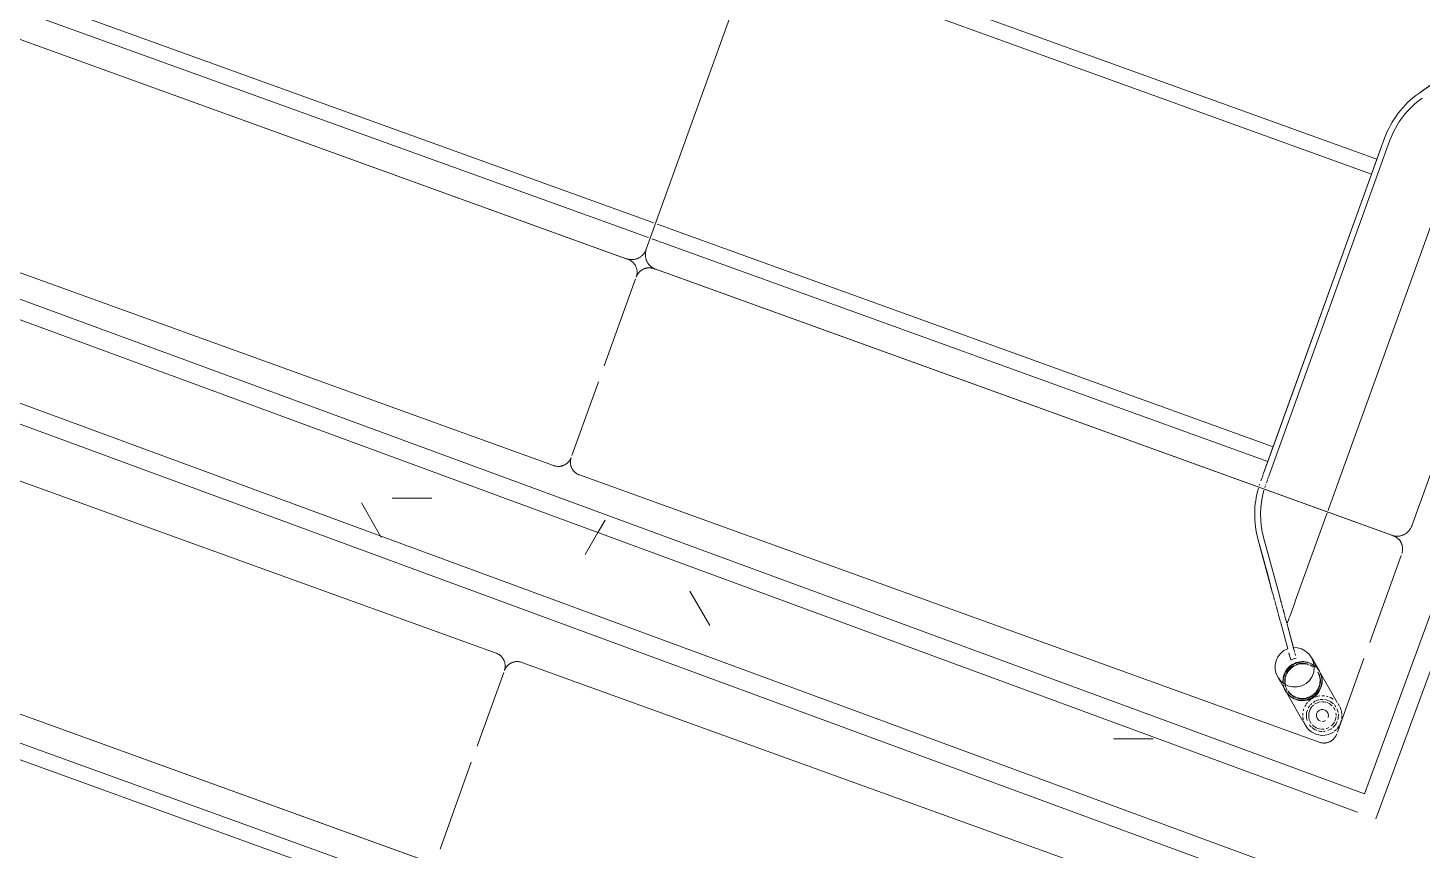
# Model space of a CAD drawing. Header units: inches. Extents: x -2349 to 1043, y -456 to 2193.
# Drawn here: x -50.02 to -5.48, y 372.79 to 399.03 of the extents above; entities that cross this region are included whole.
import ezdxf

# ---------------------------------------------------------------- set-up
doc = ezdxf.new("R2010")
doc.units = ezdxf.units.IN
doc.header["$MEASUREMENT"] = 0
for name, color, linetype, lineweight in [('A-WALL', 113, 'Continuous', 13), ('A-WALL-PATT', 111, 'Continuous', 13), ('I-FURN', 30, 'Continuous', 9), ('I-WALL', 2, 'Continuous', 13)]:
    doc.layers.add(name, color=color, linetype=linetype, lineweight=lineweight)
pattern_1 = [(0, (0, 0), (30.72, 7.68), [1.267, -21.773, 1.267, -21.773, -122.88]), (0, (0, 0), (30.72, 7.68), [-46.08, 1.267, -44.813, 1.267, -21.773, -53.76]), (0, (0, 0), (30.72, 7.68), [-115.2, 1.267, -14.093, 1.267, -37.133]), (120, (11.52, 3.84), (-22.01108, 22.7643), [1.267, -21.773, 1.267, -21.773, -122.88]), (120, (11.52, 3.84), (-22.01108, 22.7643), [-46.08, 1.267, -44.813, 1.267, -21.773, -53.76]), (120, (11.52, 3.84), (-22.01108, 22.7643), [-115.2, 1.267, -14.093, 1.267, -37.133]), (240, (15.36, 19.2), (-8.70892, -30.4443), [1.267, -21.773, 1.267, -21.773, -122.88]), (240, (15.36, 19.2), (-8.70892, -30.4443), [-46.08, 1.267, -44.813, 1.267, -21.773, -53.76]), (240, (15.36, 19.2), (-8.70892, -30.4443), [-115.2, 1.267, -14.093, 1.267, -37.133])]

# ---------------------------------------------------------------- blocks, each defined once
blk = doc.blocks.new('HighTower_Tombolo_2SeatSofa - HT3620-7065020-7TH FLOOR POWER _ SIGNAL')
at = {"layer": 'I-FURN'}
for p, q in [((20.978, -3.875), (0.5, -3.875)), ((20.978, -3.875), (0.5, -3.875)), ((0.5, -4.375), (20.978, -4.375)), ((20.978, -4.375), (0.5, -4.375)), ((25.562, -5.248), (0.437, -5.248)), ((0.5, -5.248), (25.5, -5.248)), ((0, -5.756), (0, -8.7)), ((0, -8.7), (0, -5.756)), ((0, -9.247), (0, -11.748)), ((0, -11.748), (0, -9.247)), ((-0.028, -11.964), (-0.035, -11.98)), ((-0.003, -11.862), (-0.006, -11.88)), ((0, -11.815), (0, -11.81)), ((0, -11.81), (0, -11.828)), ((-25.562, -12.248), (-0.437, -12.248)), ((-0.433, -12.248), (-0.437, -12.248)), ((-0.329, -12.234), (-0.346, -12.238)), ((-0.312, -12.229), (-0.329, -12.234)), ((-0.201, -12.178), (-0.216, -12.187)), ((0.205, -12.181), (0.19, -12.171)), ((0.22, -12.19), (0.205, -12.181)), ((0.235, -12.198), (0.22, -12.19)), ((0.334, -12.235), (0.317, -12.231)), ((0.437, -12.248), (25.562, -12.248))]:
    blk.add_line(p, q, dxfattribs=at)
at = {"layer": 'I-FURN', "flags": 128}
for points in [[(-0.035, -11.981), (-0.042, -11.996), (-0.049, -12.012), (-0.058, -12.027), (-0.067, -12.042), (-0.076, -12.057), (-0.087, -12.071), (-0.097, -12.085), (-0.109, -12.099)], [(-0.006, -11.88), (-0.009, -11.897), (-0.013, -11.914), (-0.017, -11.931), (-0.022, -11.948), (-0.028, -11.964)], [(0, -11.828), (-0.001, -11.845), (-0.003, -11.862)], [(0.006, -11.884), (0.004, -11.867), (0.002, -11.85), (0.001, -11.832), (0, -11.815)], [(0.024, -11.952), (0.018, -11.936), (0.014, -11.919), (0.01, -11.902), (0.006, -11.884)], [(0.124, -12.115), (0.112, -12.102), (0.1, -12.089), (0.089, -12.075), (0.079, -12.061), (0.069, -12.046), (0.06, -12.032), (0.052, -12.016), (0.044, -12.001), (0.036, -11.985), (0.03, -11.969), (0.024, -11.952)], [(-0.346, -12.238), (-0.363, -12.241), (-0.38, -12.244), (-0.398, -12.246), (-0.415, -12.247), (-0.433, -12.248)], [(-0.216, -12.187), (-0.231, -12.196), (-0.247, -12.204), (-0.263, -12.211), (-0.279, -12.218), (-0.295, -12.224), (-0.312, -12.229)], [(-0.109, -12.099), (-0.12, -12.112), (-0.133, -12.124), (-0.145, -12.136), (-0.159, -12.147), (-0.172, -12.158), (-0.187, -12.168), (-0.201, -12.178)], [(0.19, -12.171), (0.176, -12.161), (0.162, -12.15), (0.149, -12.139), (0.136, -12.127), (0.124, -12.115)], [(0.317, -12.231), (0.3, -12.225), (0.283, -12.22), (0.267, -12.213), (0.251, -12.206), (0.235, -12.198)], [(0.437, -12.248), (0.42, -12.247), (0.403, -12.246), (0.385, -12.244), (0.368, -12.242), (0.351, -12.239), (0.334, -12.235)]]:
    blk.add_lwpolyline(points, dxfattribs=at)
blk = doc.blocks.new('HighTower_Tombolo_2SeatSofa - HT3620-V28-7TH FLOOR POWER _ SIGNAL')
at = {"layer": 'I-FURN'}
for p, q in [((-25.799, 12.178), (-25.784, 12.187)), ((-25.784, 12.187), (-25.769, 12.196)), ((-25.688, 12.229), (-25.671, 12.234)), ((-25.671, 12.234), (-25.654, 12.238)), ((-25.567, 12.248), (-25.562, 12.248)), ((-0.437, 12.248), (-25.562, 12.248)), ((-0.334, 12.235), (-0.317, 12.231)), ((-0.317, 12.231), (-0.3, 12.225)), ((0.201, 12.178), (0.216, 12.187)), ((0.312, 12.229), (0.329, 12.234)), ((0.329, 12.234), (0.346, 12.238)), ((0.433, 12.248), (0.438, 12.248)), ((25.562, 12.248), (0.438, 12.248)), ((-26, 11.748), (-26, 9.247)), ((-25.989, 11.541), (-25.959, 11.645)), ((-25.944, 11.68), (-25.907, 11.749)), ((-25.88, 11.79), (-25.788, 11.89)), ((-24.803, 11.752), (-24.951, 11.877)), ((-24.951, 11.877), (-24.866, 11.784)), ((-24.841, 11.747), (-24.793, 11.659)), ((-24.004, 11.075), (-24.798, 11.748)), ((-24.777, 11.619), (-24.757, 11.554)), ((-0.024, 11.952), (-0.018, 11.936)), ((0, 11.748), (0, 9.247)), ((0, 9.247), (0, 11.748)), ((0.003, 11.862), (0.006, 11.88)), ((-25.996, 11.346), (-25.996, 11.498)), ((-25.959, 11.199), (-25.989, 11.303)), ((-25.891, 11.067), (-25.944, 11.163)), ((-24.799, 11.137), (-24.85, 11.047)), ((-24.759, 11.244), (-24.78, 11.181)), ((-24.743, 11.327), (-24.754, 11.266)), ((-24.743, 11.479), (-24.739, 11.41)), ((-25.812, 10.971), (-25.874, 11.043)), ((-25.773, 10.936), (-25.788, 10.948)), ((-25.773, 10.936), (-25.712, 10.884)), ((-25.714, 10.891), (-25.771, 10.934)), ((-25.676, 10.853), (-24.812, 10.121)), ((-25.394, 10.784), (-25.52, 10.804)), ((-25.279, 10.789), (-25.336, 10.784)), ((-25.135, 10.825), (-25.219, 10.8)), ((-25.018, 10.885), (-25.076, 10.851)), ((-24.951, 10.935), (-25.008, 10.892)), ((-24.852, 11.046), (-24.925, 10.96)), ((-24.027, 11.02), (-24.041, 11.032)), ((-23.61, 10.741), (-23.991, 11.064)), ((-24.798, 10.11), (-24.418, 9.788)), ((-24.775, 10.165), (-24.762, 10.153)), ((-23.887, 10.025), (-23.963, 9.968)), ((-23.916, 9.901), (-23.863, 9.826)), ((-23.915, 9.901), (-23.863, 9.826)), ((-23.821, 10.093), (-23.887, 10.025)), ((-23.847, 9.803), (-23.806, 9.745)), ((-23.847, 9.803), (-23.806, 9.745)), ((-23.713, 9.938), (-23.816, 10.086)), ((-23.684, 9.897), (-23.816, 10.086)), ((-23.684, 9.897), (-23.711, 9.937)), ((-23.798, 9.733), (-23.763, 9.684)), ((-23.798, 9.733), (-23.317, 9.047)), ((-23.763, 9.684), (-23.317, 9.047)), ((-23.089, 9.048), (-23.603, 9.781)), ((-23.089, 9.048), (-23.603, 9.781)), ((-23.317, 9.026), (-23.317, 8.835)), ((-23.317, 8.835), (-23.317, 9.026)), ((-23.17, 8.836), (-23.303, 9.026)), ((-23.303, 9.026), (-23.17, 8.836)), ((-22.942, 8.838), (-23.074, 9.026)), ((-22.942, 8.838), (-23.074, 9.026)), ((-26, 8.7), (-26, 5.756)), ((-23.317, 8.816), (-23.317, 8.645)), ((-23.317, 8.645), (-23.317, 8.816)), ((-23.317, 8.628), (-23.317, 8.484)), ((-23.317, 8.484), (-23.317, 8.628)), ((-23.317, 8.47), (-23.317, 8.361)), ((-23.317, 8.361), (-23.317, 8.47)), ((-23.037, 8.647), (-23.156, 8.816)), ((-23.156, 8.816), (-23.046, 8.659)), ((-22.925, 8.486), (-23.024, 8.628)), ((-23.024, 8.628), (-22.925, 8.487)), ((-22.81, 8.649), (-22.927, 8.816)), ((-22.817, 8.659), (-22.927, 8.816)), ((-22.914, 8.47), (-22.839, 8.364)), ((-22.839, 8.363), (-22.913, 8.47)), ((-22.697, 8.488), (-22.795, 8.628)), ((-22.697, 8.488), (-22.795, 8.628)), ((-22.611, 8.365), (-22.685, 8.47)), ((-22.61, 8.364), (-22.684, 8.47)), ((0, 8.7), (0, 5.756)), ((0, 5.756), (0, 8.7)), ((-23.317, 8.35), (-23.317, 8.281)), ((-23.317, 8.281), (-23.317, 8.35)), ((-23.317, 8.275), (-23.317, 5.274)), ((-23.317, 5.274), (-23.317, 8.275)), ((-22.83, 8.351), (-22.783, 8.284)), ((-22.782, 8.283), (-22.829, 8.35)), ((-21.674, 6.7), (-22.777, 8.275)), ((-22.554, 8.284), (-22.601, 8.351)), ((-22.554, 8.284), (-22.601, 8.35)), ((-21.521, 6.808), (-22.548, 8.275)), ((-21.764, 6.828), (-21.674, 6.7)), ((-21.521, 6.808), (-21.535, 6.828)), ((-26, 5.68), (-26, 5.685)), ((0, 5.68), (0, 5.685)), ((-25.562, 5.248), (-0.437, 5.248)), ((-0.5, 5.248), (-25.5, 5.248)), ((-23.317, 5.189), (-23.317, 5.126)), ((-23.317, 5.126), (-23.317, 5.189)), ((-23.317, 5.119), (-23.317, 5.037)), ((-23.317, 5.037), (-23.317, 5.119)), ((-23.317, 5.029), (-23.317, 4.933)), ((-23.317, 4.933), (-23.317, 5.029)), ((-23.317, 4.923), (-23.317, 4.82)), ((-23.317, 4.82), (-23.317, 4.923)), ((-21.166, 5.087), (-21.166, 5.073)), ((-21.166, 5.073), (-21.166, 5.087)), ((-21.166, 5.029), (-21.166, 4.942)), ((-21.166, 4.942), (-21.166, 5.029)), ((-21.166, 4.923), (-21.166, 4.83)), ((-21.166, 4.83), (-21.166, 4.923)), ((-20.978, 4.942), (-20.978, 5.029)), ((-20.978, 4.942), (-20.978, 5.029)), ((-20.978, 4.831), (-20.978, 4.923)), ((-20.978, 4.831), (-20.978, 4.923)), ((-0.433, 5.248), (-0.437, 5.248)), ((0.438, 5.248), (25.562, 5.248)), ((25.5, 5.248), (0.5, 5.248)), ((-26, 4.748), (-26, -13.252)), ((-23.317, 4.81), (-23.317, -10.552)), ((-23.317, -10.552), (-23.317, 4.81)), ((-21.166, 4.81), (-21.166, -6.592)), ((-21.166, -6.592), (-21.166, 4.81)), ((-20.978, -6.592), (-20.978, 4.81)), ((-20.978, 4.375), (-20.978, 4.81)), ((0, 4.748), (0, -13.252)), ((0, -13.252), (0, 4.748)), ((-20.978, 3.875), (-20.978, 4.375)), ((-20.978, 4.375), (-20.978, 3.875)), ((-20.978, 3.875), (-20.978, 4.375)), ((-0.5, 4.375), (-20.978, 4.375)), ((-20.978, 4.375), (-0.5, 4.375)), ((-0.437, 4.375), (-0.498, 4.375)), ((-0.498, 4.375), (-0.437, 4.375)), ((-0.324, 4.375), (-0.435, 4.375)), ((-0.435, 4.375), (-0.324, 4.375)), ((-0.219, 4.375), (-0.322, 4.375)), ((-0.322, 4.375), (-0.219, 4.375)), ((-0.128, 4.375), (-0.217, 4.375)), ((-0.217, 4.375), (-0.128, 4.375)), ((-0.059, 4.375), (-0.127, 4.375)), ((-0.127, 4.375), (-0.059, 4.375)), ((0.127, 4.375), (0.059, 4.375)), ((0.059, 4.375), (0.127, 4.375)), ((0.217, 4.375), (0.128, 4.375)), ((0.128, 4.375), (0.217, 4.375)), ((0.322, 4.375), (0.219, 4.375)), ((0.219, 4.375), (0.322, 4.375)), ((0.435, 4.375), (0.324, 4.375)), ((0.324, 4.375), (0.435, 4.375)), ((0.498, 4.375), (0.438, 4.375)), ((0.438, 4.375), (0.498, 4.375)), ((20.978, 4.375), (0.5, 4.375)), ((0.5, 4.375), (20.978, 4.375)), ((-20.978, -5.379), (-20.978, 3.875)), ((-20.978, 3.875), (-0.5, 3.875)), ((-20.978, 3.875), (-0.5, 3.875)), ((-0.497, 3.875), (-0.437, 3.875)), ((-0.497, 3.875), (-0.437, 3.875)), ((-0.432, 3.875), (-0.324, 3.875)), ((-0.432, 3.875), (-0.324, 3.875)), ((-0.319, 3.875), (-0.219, 3.875)), ((-0.319, 3.875), (-0.219, 3.875)), ((-0.214, 3.875), (-0.128, 3.875)), ((-0.214, 3.875), (-0.128, 3.875)), ((-0.125, 3.875), (-0.059, 3.875)), ((-0.125, 3.875), (-0.059, 3.875)), ((0.059, 3.875), (0.125, 3.875)), ((0.059, 3.875), (0.125, 3.875)), ((0.128, 3.875), (0.214, 3.875)), ((0.128, 3.875), (0.214, 3.875)), ((0.219, 3.875), (0.319, 3.875)), ((0.219, 3.875), (0.319, 3.875)), ((0.324, 3.875), (0.432, 3.875)), ((0.324, 3.875), (0.432, 3.875)), ((0.438, 3.875), (0.497, 3.875)), ((0.438, 3.875), (0.497, 3.875)), ((0.5, 3.875), (20.978, 3.875)), ((0.5, 3.875), (20.978, 3.875)), ((-20.978, -5.872), (-20.978, -5.379)), ((-20.978, -5.879), (-20.978, -5.379)), ((-20.978, -5.379), (-20.978, -5.879)), ((-20.978, -5.379), (-0.5, -5.379)), ((-20.978, -5.379), (-0.5, -5.379)), ((-20.978, -6.592), (-20.978, -5.879)), ((-0.5, -5.879), (-20.978, -5.879)), ((-20.978, -5.879), (-0.5, -5.879)), ((-23.603, -11.286), (-21.521, -8.313)), ((-21.562, -8.372), (-21.521, -8.313))]:
    blk.add_line(p, q, dxfattribs=at)
at = {"layer": 'I-FURN', "flags": 128}
for points in [[(-25.972, 11.964), (-25.965, 11.98), (-25.958, 11.996), (-25.951, 12.012), (-25.942, 12.027), (-25.933, 12.042), (-25.924, 12.057), (-25.913, 12.071), (-25.903, 12.085), (-25.891, 12.099)], [(-25.891, 12.099), (-25.88, 12.112), (-25.867, 12.124), (-25.855, 12.136), (-25.841, 12.147), (-25.828, 12.158), (-25.813, 12.168), (-25.799, 12.178)], [(-25.769, 12.196), (-25.753, 12.204), (-25.737, 12.211), (-25.721, 12.218), (-25.705, 12.224), (-25.688, 12.229)], [(-25.654, 12.238), (-25.637, 12.241), (-25.62, 12.244), (-25.602, 12.246), (-25.585, 12.247), (-25.567, 12.248)], [(-25.564, 12.014), (-25.52, 12.026), (-25.37, 12.042)], [(-25.37, 12.042), (-25.219, 12.021), (-25.162, 12.003)], [(-0.437, 12.248), (-0.42, 12.247), (-0.403, 12.246), (-0.385, 12.244), (-0.368, 12.242), (-0.351, 12.239), (-0.334, 12.235)], [(-0.3, 12.225), (-0.283, 12.22), (-0.267, 12.213), (-0.251, 12.206), (-0.235, 12.198), (-0.22, 12.19), (-0.205, 12.181)], [(-0.205, 12.181), (-0.19, 12.171), (-0.176, 12.161), (-0.162, 12.15), (-0.149, 12.139)], [(-0.149, 12.139), (-0.136, 12.127), (-0.124, 12.115)], [(-0.124, 12.115), (-0.112, 12.102), (-0.1, 12.089), (-0.089, 12.075), (-0.079, 12.061), (-0.069, 12.046), (-0.06, 12.032), (-0.052, 12.016), (-0.044, 12.001), (-0.036, 11.985), (-0.03, 11.969), (-0.024, 11.952)], [(0.028, 11.964), (0.035, 11.98), (0.042, 11.996), (0.049, 12.012), (0.058, 12.027), (0.067, 12.042), (0.076, 12.057), (0.087, 12.071), (0.097, 12.085), (0.109, 12.099)], [(0.109, 12.099), (0.12, 12.112), (0.133, 12.124), (0.145, 12.136), (0.159, 12.147), (0.172, 12.158), (0.187, 12.168), (0.201, 12.178)], [(0.216, 12.187), (0.231, 12.196), (0.247, 12.204), (0.263, 12.211), (0.279, 12.218), (0.295, 12.224), (0.312, 12.229)], [(0.346, 12.238), (0.363, 12.241), (0.38, 12.244), (0.398, 12.246), (0.415, 12.247), (0.433, 12.248)], [(-26, 11.81), (-26, 11.828), (-25.999, 11.845), (-25.997, 11.862), (-25.994, 11.88), (-25.991, 11.897), (-25.987, 11.914), (-25.983, 11.931), (-25.978, 11.948), (-25.972, 11.964)], [(-25.768, 11.906), (-25.663, 11.974), (-25.581, 12.008)], [(-25.157, 12.002), (-25.076, 11.965), (-24.951, 11.877)], [(-0.018, 11.936), (-0.014, 11.919), (-0.01, 11.902), (-0.006, 11.884)], [(-0.006, 11.884), (-0.004, 11.867), (-0.002, 11.85), (-0.001, 11.832), (0, 11.815), (0, 11.81)], [(0, 11.81), (0, 11.828), (0.001, 11.845), (0.003, 11.862)], [(0.006, 11.88), (0.009, 11.897), (0.013, 11.914), (0.017, 11.931), (0.022, 11.948), (0.028, 11.964)], [(-24.014, 10.893), (-24.165, 10.877), (-24.307, 10.826), (-24.432, 10.742), (-24.533, 10.63), (-24.604, 10.496), (-24.64, 10.35), (-24.64, 10.198), (-24.604, 10.05)], [(-23.626, 10.754), (-23.744, 10.829), (-23.876, 10.876), (-24.014, 10.893)], [(-23.402, 10.407), (-23.45, 10.538), (-23.526, 10.656), (-23.626, 10.754)], [(-23.603, 9.781), (-23.508, 9.881), (-23.438, 10), (-23.396, 10.132), (-23.383, 10.27), (-23.402, 10.407)], [(-24.604, 10.05), (-24.533, 9.915), (-24.432, 9.8), (-24.307, 9.712), (-24.165, 9.656), (-24.014, 9.635)], [(-24.014, 9.635), (-23.886, 9.647), (-23.763, 9.684)], [(-22.777, 8.275), (-22.407, 7.746), (-21.764, 6.828)], [(-21.535, 6.828), (-22.178, 7.746), (-22.548, 8.275)], [(-25.78, 5.305), (-25.795, 5.314), (-25.81, 5.324), (-25.824, 5.334), (-25.838, 5.345), (-25.851, 5.356), (-25.864, 5.368), (-25.876, 5.38), (-25.888, 5.393), (-25.9, 5.406), (-25.911, 5.42), (-25.921, 5.434), (-25.931, 5.449), (-25.94, 5.464), (-25.948, 5.479), (-25.956, 5.494), (-25.964, 5.51), (-25.97, 5.527), (-25.976, 5.543), (-25.982, 5.56), (-25.986, 5.577), (-25.99, 5.594), (-25.994, 5.611), (-25.996, 5.628), (-25.998, 5.645), (-25.999, 5.663), (-26, 5.68)], [(-0.001, 5.65), (-0.003, 5.633), (-0.006, 5.615), (-0.009, 5.598), (-0.013, 5.581), (-0.017, 5.564), (-0.022, 5.547), (-0.028, 5.531), (-0.035, 5.515), (-0.042, 5.499), (-0.049, 5.483), (-0.058, 5.468), (-0.067, 5.453), (-0.076, 5.438), (-0.087, 5.424), (-0.097, 5.41), (-0.109, 5.397), (-0.12, 5.384), (-0.133, 5.371), (-0.145, 5.359), (-0.159, 5.348), (-0.172, 5.337), (-0.187, 5.327), (-0.201, 5.317)], [(0, 5.685), (0, 5.668), (-0.001, 5.65)], [(0.002, 5.645), (0.001, 5.663), (0, 5.68)], [(0.22, 5.305), (0.205, 5.314), (0.19, 5.324), (0.176, 5.334), (0.162, 5.345), (0.149, 5.356), (0.136, 5.368), (0.124, 5.38), (0.112, 5.393), (0.1, 5.406), (0.089, 5.42), (0.079, 5.434), (0.069, 5.449), (0.06, 5.464), (0.052, 5.479), (0.044, 5.494), (0.036, 5.51), (0.03, 5.527), (0.024, 5.543), (0.018, 5.56), (0.014, 5.577), (0.01, 5.594), (0.006, 5.611), (0.004, 5.628), (0.002, 5.645)], [(-25.5, 5.248), (-25.52, 5.247), (-25.54, 5.246), (-25.56, 5.244), (-25.58, 5.241), (-25.599, 5.238), (-25.619, 5.233), (-25.638, 5.228), (-25.657, 5.222), (-25.676, 5.216), (-25.695, 5.208), (-25.713, 5.2), (-25.731, 5.191), (-25.748, 5.182), (-25.766, 5.171), (-25.782, 5.16), (-25.799, 5.149), (-25.814, 5.136), (-25.83, 5.124), (-25.844, 5.11), (-25.859, 5.096), (-25.872, 5.081), (-25.885, 5.066), (-25.898, 5.051), (-25.91, 5.034), (-25.921, 5.018), (-25.931, 5.001), (-25.941, 4.983), (-25.95, 4.965), (-25.958, 4.947), (-25.966, 4.929), (-25.973, 4.91), (-25.979, 4.891), (-25.984, 4.872), (-25.989, 4.852), (-25.993, 4.833), (-25.996, 4.813), (-25.998, 4.793), (-25.999, 4.773), (-26, 4.753), (-26, 4.748)], [(-25.749, 5.289), (-25.765, 5.297), (-25.78, 5.305)], [(-25.562, 5.248), (-25.58, 5.248), (-25.597, 5.249), (-25.615, 5.251), (-25.632, 5.253), (-25.649, 5.256), (-25.666, 5.26), (-25.683, 5.265), (-25.7, 5.27), (-25.717, 5.276), (-25.733, 5.282), (-25.749, 5.289)], [(0, 4.748), (0, 4.768), (-0.002, 4.788), (-0.004, 4.807), (-0.006, 4.827), (-0.01, 4.847), (-0.014, 4.866), (-0.019, 4.886), (-0.025, 4.905), (-0.032, 4.924), (-0.039, 4.942), (-0.048, 4.961), (-0.057, 4.978), (-0.066, 4.996), (-0.076, 5.013), (-0.087, 5.03), (-0.099, 5.046), (-0.111, 5.062), (-0.124, 5.077), (-0.138, 5.092), (-0.152, 5.106), (-0.166, 5.12), (-0.181, 5.133), (-0.197, 5.145), (-0.213, 5.157), (-0.23, 5.168), (-0.247, 5.179), (-0.264, 5.189), (-0.282, 5.198), (-0.3, 5.206), (-0.319, 5.214), (-0.338, 5.22), (-0.357, 5.227), (-0.376, 5.232), (-0.395, 5.237), (-0.415, 5.24), (-0.435, 5.243), (-0.455, 5.246), (-0.475, 5.247), (-0.495, 5.248), (-0.5, 5.248)], [(-0.231, 5.299), (-0.247, 5.291), (-0.263, 5.284), (-0.279, 5.277), (-0.295, 5.271), (-0.312, 5.266), (-0.329, 5.261), (-0.346, 5.257), (-0.363, 5.254), (-0.38, 5.251), (-0.398, 5.249), (-0.415, 5.248), (-0.433, 5.248)], [(-0.201, 5.317), (-0.216, 5.308), (-0.231, 5.299)], [(0.5, 5.248), (0.48, 5.247), (0.46, 5.246), (0.44, 5.244), (0.42, 5.241), (0.401, 5.238), (0.381, 5.233), (0.362, 5.228), (0.343, 5.222), (0.324, 5.216), (0.305, 5.208), (0.287, 5.2), (0.269, 5.191), (0.252, 5.182), (0.234, 5.171), (0.218, 5.16), (0.201, 5.149), (0.186, 5.136), (0.17, 5.124), (0.156, 5.11), (0.141, 5.096), (0.128, 5.081), (0.115, 5.066), (0.102, 5.051), (0.09, 5.034), (0.079, 5.018), (0.069, 5.001), (0.059, 4.983), (0.05, 4.965), (0.042, 4.947), (0.034, 4.929), (0.027, 4.91), (0.021, 4.891), (0.016, 4.872), (0.011, 4.852), (0.007, 4.833), (0.004, 4.813), (0.002, 4.793), (0.001, 4.773), (0, 4.753), (0, 4.748)], [(0.251, 5.289), (0.235, 5.297), (0.22, 5.305)], [(0.438, 5.248), (0.42, 5.248), (0.403, 5.249), (0.385, 5.251), (0.368, 5.253), (0.351, 5.256), (0.334, 5.26), (0.317, 5.265), (0.3, 5.27), (0.283, 5.276), (0.267, 5.282), (0.251, 5.289)], [(-22.845, -10.203), (-22.205, -9.29), (-21.562, -8.372)]]:
    blk.add_lwpolyline(points, dxfattribs=at)
at = {"layer": 'I-FURN'}
for centre, radius, start, end in [((-25.37, 11.409), 0.511, 151.2775, 163.9273), ((-25.37, 11.409), 0.511, 151.2775, 163.9273), ((-25.37, 11.409), 0.437, 150, 171.0676), ((-25.37, 11.409), 0.511, 137.8684, 145.019), ((-25.37, 11.409), 0.511, 137.8684, 145.019), ((-25.37, 11.409), 0.511, 129.3226, 135), ((-25.37, 11.409), 0.511, 129.3226, 135), ((-25.37, 11.409), 0.437, 125.6778, 138.58), ((-25.37, 11.409), 0.511, 114.025, 120.2739), ((-25.37, 11.409), 0.511, 114.025, 120.2739), ((-25.37, 11.409), 0.437, 105.7047, 116.9722), ((-25.37, 11.409), 0.511, 103.0326, 108.6896), ((-25.37, 11.409), 0.511, 103.0326, 108.6896), ((-25.37, 11.409), 0.193, 111.6596, 142.1145), ((-25.37, 11.409), 0.193, 111.6596, 142.1145), ((-25.37, 11.409), 0.511, 93.971, 102.9037), ((-25.37, 11.409), 0.511, 93.971, 102.9037), ((-25.37, 11.409), 0.437, 90, 102.5013), ((-25.37, 11.409), 0.511, 77.3919, 90), ((-25.37, 11.409), 0.511, 77.3919, 90), ((-25.37, 11.409), 0.437, 63.5048, 90), ((-25.37, 11.409), 0.193, 279.2798, 90), ((-25.37, 11.409), 0.193, 279.2798, 90), ((-25.37, 11.409), 0.511, 68.3612, 76.9674), ((-25.37, 11.409), 0.511, 68.3612, 76.9674), ((-25.37, 11.409), 0.511, 55.1219, 64.5899), ((-25.37, 11.409), 0.511, 55.1219, 64.5899), ((-25.37, 11.409), 0.437, 342.6242, 54.9809), ((-25.37, 11.409), 0.511, 0, 38.2517), ((-25.37, 11.409), 0.511, 0, 38.2517), ((-25.37, 11.409), 0.511, 165.7021, 177.3359), ((-25.37, 11.409), 0.511, 165.7021, 177.3359), ((-25.37, 11.409), 0.511, 183.6321, 204.1015), ((-25.37, 11.409), 0.511, 183.6321, 204.1015), ((-25.37, 11.409), 0.511, 210.7406, 225), ((-25.37, 11.409), 0.511, 210.7406, 225), ((-25.37, 11.409), 0.437, 175.4512, 194.298), ((-25.37, 11.409), 0.437, 199.4463, 210), ((-25.37, 11.409), 0.193, 180, 270), ((-25.37, 11.409), 0.193, 180, 270), ((-25.37, 11.409), 0.437, 298.4432, 324.2913), ((-25.37, 11.409), 0.437, 330, 342.5768), ((-25.37, 11.409), 0.511, 331.2914, 338.4415), ((-25.37, 11.409), 0.511, 331.2914, 338.4415), ((-25.37, 11.409), 0.511, 341.8889, 351.901), ((-25.37, 11.409), 0.511, 341.8889, 351.901), ((-25.37, 11.409), 0.437, 221.42, 234.7368), ((-25.37, 11.409), 0.511, 231.8789, 241.7159), ((-25.37, 11.409), 0.511, 231.8789, 241.7159), ((-25.37, 11.409), 0.511, 246.339, 270), ((-25.37, 11.409), 0.511, 246.339, 270), ((-25.37, 11.409), 0.437, 244.6277, 270), ((-25.37, 11.409), 0.511, 271.6872, 281.7838), ((-25.37, 11.409), 0.511, 271.6872, 281.7838), ((-25.37, 11.409), 0.437, 274.4906, 292.5807), ((-25.37, 11.409), 0.511, 286.5628, 297.6882), ((-25.37, 11.409), 0.511, 286.5628, 297.6882), ((-25.37, 11.409), 0.511, 301.419, 313.338), ((-25.37, 11.409), 0.511, 301.419, 313.338), ((-25.37, 11.409), 0.511, 315, 325.4765), ((-25.37, 11.409), 0.511, 315, 325.4765), ((-23.978, 5.087), 2.813, 3.9431, 35), ((-23.978, 5.087), 2.812, 3.9431, 35), ((-23.978, 5.087), 3, 3.7055, 35), ((-23.978, 5.087), 3, 3.7055, 35), ((-23.978, 5.087), 2.812, 0.913, 2.0922), ((-23.978, 5.087), 2.812, 0.913, 2.0922), ((-23.978, 5.087), 3, 0.9949, 1.9614), ((-23.978, 5.087), 3, 0.9949, 1.9614), ((-23.978, -6.592), 2.812, 325, 0), ((-23.978, -6.592), 2.812, 325, 360), ((-23.978, -6.592), 3, 325, 360), ((-23.978, -6.592), 3, 325, 360)]:
    blk.add_arc(centre, radius, start, end, dxfattribs=at)
for centre, major_axis, start_param, end_param in [((-24.408, 10.598), (0.404, 0.477), 0.695163, 3.141593), ((-24.394, 10.587), (0.404, 0.477), 0.695163, 3.141593), ((-24.408, 10.598), (0.367, 0.433), 0.822593, 1.018577), ((-24.394, 10.587), (0.367, 0.433), 0.822913, 1.010088), ((-24.408, 10.598), (0.367, 0.433), 0.695163, 0.803769), ((-24.394, 10.587), (0.367, 0.433), 0.695163, 0.795833), ((-24.408, 10.598), (0.367, 0.433), 0.080862, 0.695163), ((-24.408, 10.598), (0.404, 0.477), 6.19295, 6.978348), ((-24.394, 10.587), (0.367, 0.433), 0.077646, 0.695163), ((-24.394, 10.587), (0.404, 0.477), 6.19295, 6.978348), ((-24.408, 10.598), (0.367, 0.433), 1.908109, 2.10591), ((-24.394, 10.587), (0.367, 0.433), 1.910624, 2.099484), ((-24.408, 10.598), (0.367, 0.433), 1.700867, 1.885079), ((-24.394, 10.587), (0.367, 0.433), 1.724458, 1.876323), ((-24.408, 10.598), (0.367, 0.433), 1.488402, 1.686741), ((-24.394, 10.587), (0.367, 0.433), 1.497001, 1.686662), ((-24.408, 10.598), (0.367, 0.433), 1.266241, 1.463373), ((-24.394, 10.587), (0.367, 0.433), 1.271607, 1.460434), ((-24.408, 10.598), (0.367, 0.433), 1.043566, 1.239207), ((-24.394, 10.587), (0.367, 0.433), 1.046035, 1.232717), ((-24.408, 10.598), (0.404, 0.477), 3.836755, 5.591229), ((-24.394, 10.587), (0.367, 0.433), 6.19295, 6.283185), ((-24.408, 10.598), (0.367, 0.433), 5.830899, 6.111699), ((-24.394, 10.587), (0.367, 0.433), 5.867519, 6.116665), ((-24.408, 10.598), (0.404, 0.477), 6.102627, 6.180403), ((-24.394, 10.587), (0.404, 0.477), 6.106568, 6.19295), ((-24.408, 10.598), (0.404, 0.477), 5.956207, 6.047432), ((-24.394, 10.587), (0.404, 0.477), 5.957001, 6.053008), ((-24.408, 10.598), (0.367, 0.433), 5.560272, 5.808373), ((-24.394, 10.587), (0.367, 0.433), 5.597096, 5.847533), ((-24.408, 10.598), (0.404, 0.477), 5.626497, 5.865236), ((-24.394, 10.587), (0.404, 0.477), 5.65996, 5.900821), ((-24.394, 10.587), (0.404, 0.477), 5.407552, 5.627029), ((-24.408, 10.598), (0.367, 0.433), 2.127109, 2.871351), ((-24.394, 10.587), (0.367, 0.433), 2.131058, 2.877269), ((-24.408, 10.598), (0.367, 0.433), 2.918751, 3.141593), ((-24.408, 10.598), (0.367, 0.433), 4.62535, 5.384829), ((-24.394, 10.587), (0.367, 0.433), 4.682007, 5.544772), ((-24.394, 10.587), (0.404, 0.477), 4.622154, 5.373759), ((-24.408, 10.598), (0.367, 0.433), 5.407552, 5.505377), ((-24.394, 10.587), (0.367, 0.433), 2.933686, 3.141593), ((-24.408, 10.598), (0.404, 0.477), 3.163396, 3.333439), ((-24.394, 10.587), (0.404, 0.477), 3.172291, 3.328224), ((-24.408, 10.598), (0.404, 0.477), 3.399531, 3.735367), ((-24.394, 10.587), (0.404, 0.477), 3.389294, 3.609416), ((-24.394, 10.587), (0.367, 0.433), 3.541146, 3.750268), ((-24.408, 10.598), (0.367, 0.433), 3.621507, 3.782521), ((-24.394, 10.587), (0.404, 0.477), 3.722482, 3.836755), ((-24.394, 10.587), (0.404, 0.477), 3.836755, 4.622154), ((-24.394, 10.587), (0.367, 0.433), 3.836755, 4.55539), ((-24.408, 10.598), (0.367, 0.433), 3.863999, 4.622154)]:
    blk.add_ellipse(centre, major_axis=major_axis, ratio=0.984702, start_param=start_param, end_param=end_param, dxfattribs=at)

msp = doc.modelspace()

# ---------------------------------------------------------------- hatches: boundary and pattern name
at = {"layer": 'A-WALL-PATT', "lineweight": 9}
h = msp.add_hatch(dxfattribs=at)
h.set_pattern_fill('FP_1', color=256, style=0, pattern_type=2)
h.set_pattern_definition(pattern_1)
h.paths.add_polyline_path([(-34.022, 292.906), (24.355, 451.702), (22.009, 452.565), (-36.369, 293.768), (-34.706, 293.157)], flags=0)
h = msp.add_hatch(dxfattribs=at)
h.set_pattern_fill('FP_1', color=256, style=0, pattern_type=2)
h.set_pattern_definition(pattern_1)
h.paths.add_polyline_path([(-36.153, 294.355), (-7.815, 371.438), (-8.402, 371.654), (-36.74, 294.57)], flags=0)
h.paths.add_polyline_path([(-6.953, 373.785), (21.793, 451.978), (21.207, 452.194), (-7.539, 374), (-7.324, 373.921)], flags=0)
h = msp.add_hatch(dxfattribs=at)
h.set_pattern_fill('FP_1', color=256, style=0, pattern_type=2)
h.set_pattern_definition(pattern_1)
h.paths.add_polyline_path([(104.669, 332.749), (104.878, 333.338), (-3.804, 373.293), (-4.02, 372.706), (103.835, 333.056)], flags=0)
h.paths.add_polyline_path([(-7.539, 374), (-7.324, 374.587), (-67.979, 396.885), (-68.195, 396.299), (-7.85, 374.114)], flags=0)
h = msp.add_hatch(dxfattribs=at)
h.set_pattern_fill('FP_1', color=256, style=0, pattern_type=2)
h.set_pattern_definition(pattern_1)
h.paths.add_polyline_path([(104.421, 330.177), (105.256, 332.534), (-4.606, 372.922), (-5.469, 370.575), (103.835, 330.393)], flags=0)
h.paths.add_polyline_path([(-7.815, 371.438), (-6.953, 373.785), (-68.195, 396.299), (-69.057, 393.952), (-8.402, 371.654)], flags=0)
h = msp.add_hatch(dxfattribs=at)
h.set_pattern_fill('FP_1', color=256, style=0, pattern_type=2)
h.set_pattern_definition(pattern_1)
h.paths.add_polyline_path([(103.626, 329.804), (103.835, 330.393), (-4.882, 370.36), (-5.098, 369.773), (102.023, 330.393)], flags=0)
h.paths.add_polyline_path([(-8.618, 371.067), (-8.402, 371.654), (-69.057, 393.952), (-69.273, 393.366), (-8.977, 371.199)], flags=0)

# ---------------------------------------------------------------- linework, layer by layer
at = {"layer": 'A-WALL'}
for p, q in [((-6.953, 373.785), (22.009, 452.565)), ((-7.539, 374), (-68.195, 396.299)), ((-8.402, 371.654), (-69.057, 393.952))]:
    msp.add_line(p, q, dxfattribs=at)
at = {"layer": 'I-WALL'}
for p, q in [((21.207, 452.194), (-7.324, 374.587)), ((-7.324, 374.587), (-67.979, 396.885)), ((-69.273, 393.366), (-8.618, 371.067))]:
    msp.add_line(p, q, dxfattribs=at)

# ---------------------------------------------------------------- block references
at = {"layer": 'I-FURN'}
for name, p, rotation in [('HighTower_Tombolo_2SeatSofa - HT3620-V28-7TH FLOOR POWER _ SIGNAL', (-28.651, 396.432), 160.1459571155227), ('HighTower_Tombolo_2SeatSofa - HT3620-7065020-7TH FLOOR POWER _ SIGNAL', (-38.808, 367.408), 160.1459571155232)]:
    msp.add_blockref(name, p, dxfattribs=dict(at, rotation=rotation))

doc.saveas('drawing.dxf')
